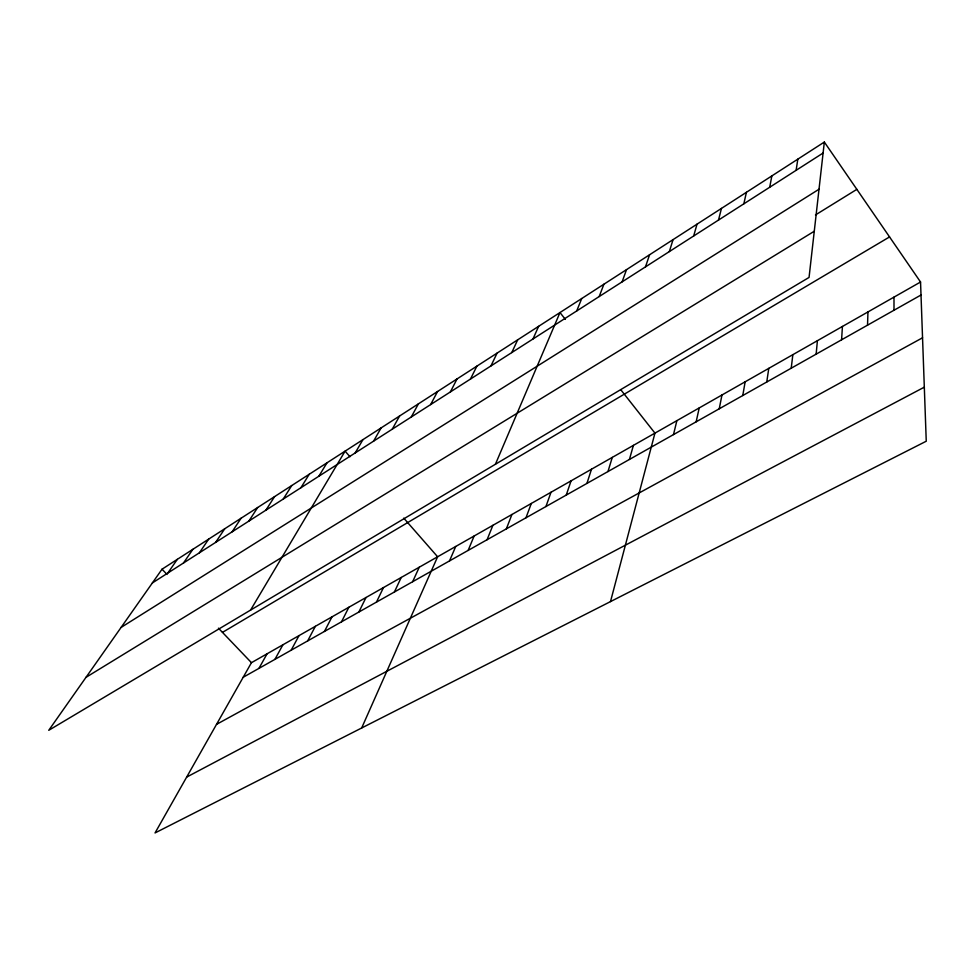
<?xml version="1.0" encoding="UTF-8"?>
<svg xmlns="http://www.w3.org/2000/svg" width="975" height="975" viewBox="0 0 975 975"><rect width="100%" height="100%" fill="white"/><g stroke="black" fill="none" stroke-linecap="round" stroke-linejoin="round"><path stroke-width="1.46" d="M867.531 325.175L867.957 311.939M841.583 339.8L842.437 326.454M816.148 354.144L817.403 340.689M824.338 142.058L809.055 277.436L48.75 730.312L162.033 569.205L824.338 142.058L920.546 282.019L926.25 441.212L155.037 832.943L251.452 662.683L920.546 282.019M791.213 368.209L792.858 354.656M766.752 382.005L768.787 368.355M796.124 170.32L797.818 159.157M742.767 395.533L745.156 381.798M769.714 187.249L771.847 175.914M719.233 408.805L721.975 394.985M696.15 421.822L699.221 407.94M743.84 203.824L746.399 192.319M673.493 434.594L676.882 420.639M718.502 220.07L721.451 208.406M610.496 601.599L654.956 433.119L620.722 389.659M693.676 235.987L697.015 224.177M629.423 459.457L633.409 445.38M607.973 471.547L612.263 457.409M669.338 251.587L673.055 239.631M586.926 483.417L591.484 469.231M645.487 266.87L649.557 254.78M566.243 495.081L571.07 480.846M545.939 506.537L551.009 492.253M622.111 281.86L626.511 269.636M525.976 517.786L531.302 503.478M599.186 296.546L603.915 284.212M506.366 528.852L511.924 514.495M487.086 539.723L492.875 525.342M576.7 310.964L581.734 298.521M468.134 550.412L474.143 535.994M495.41 464.271L559.979 312.548L565.354 319.361M449.512 560.918L455.727 546.475M361.676 727.984L437.617 556.774L403.76 518.127M532.996 338.971L538.627 326.32M412.644 581.709L419.262 567.218M511.765 352.584L517.676 339.836M394.412 591.983L401.212 577.48M376.472 602.099L383.467 587.572M490.925 365.942L497.092 353.108M358.849 612.044L366.015 597.504M470.462 379.056L476.897 366.137M341.506 621.818L348.855 607.279M450.377 391.938L457.043 378.934M324.443 631.447L331.963 616.883M430.645 404.576L437.556 391.511M307.673 640.904L315.339 626.34M291.159 650.215L298.996 635.639M411.279 416.995L418.409 403.857M274.926 659.368L282.896 644.804M392.255 429.195L399.604 415.984M258.936 668.387L267.053 653.811M373.559 441.175L381.115 427.915M355.18 452.948L362.944 439.628M250.551 610.106L345.089 451.145L349.976 456.727M318.849 476.239L326.991 462.808M300.897 487.744L309.221 474.277M283.25 499.054L291.744 485.55M265.907 510.169L274.572 496.628M248.857 521.101L257.68 507.512M232.099 531.838L241.081 518.225M215.621 542.405L224.75 528.755M199.412 552.788L208.687 539.114M183.471 563.014L192.879 549.315M167.798 573.056L177.328 559.345M152.368 582.952L823.107 153.026M121.107 627.412L819.012 189.248M815.453 214.963L856.854 189.357M86.007 677.332L814.271 231.246M222.471 632.385L889.553 236.925M243.202 677.259L921.009 295.011M216.535 724.364L922.545 337.789M186.664 777.099L924.312 387.16M162.033 569.205L167.054 574.47M218.437 628.168L251.452 662.683M893.99 297.119L894.002 310.245"/></g></svg>
